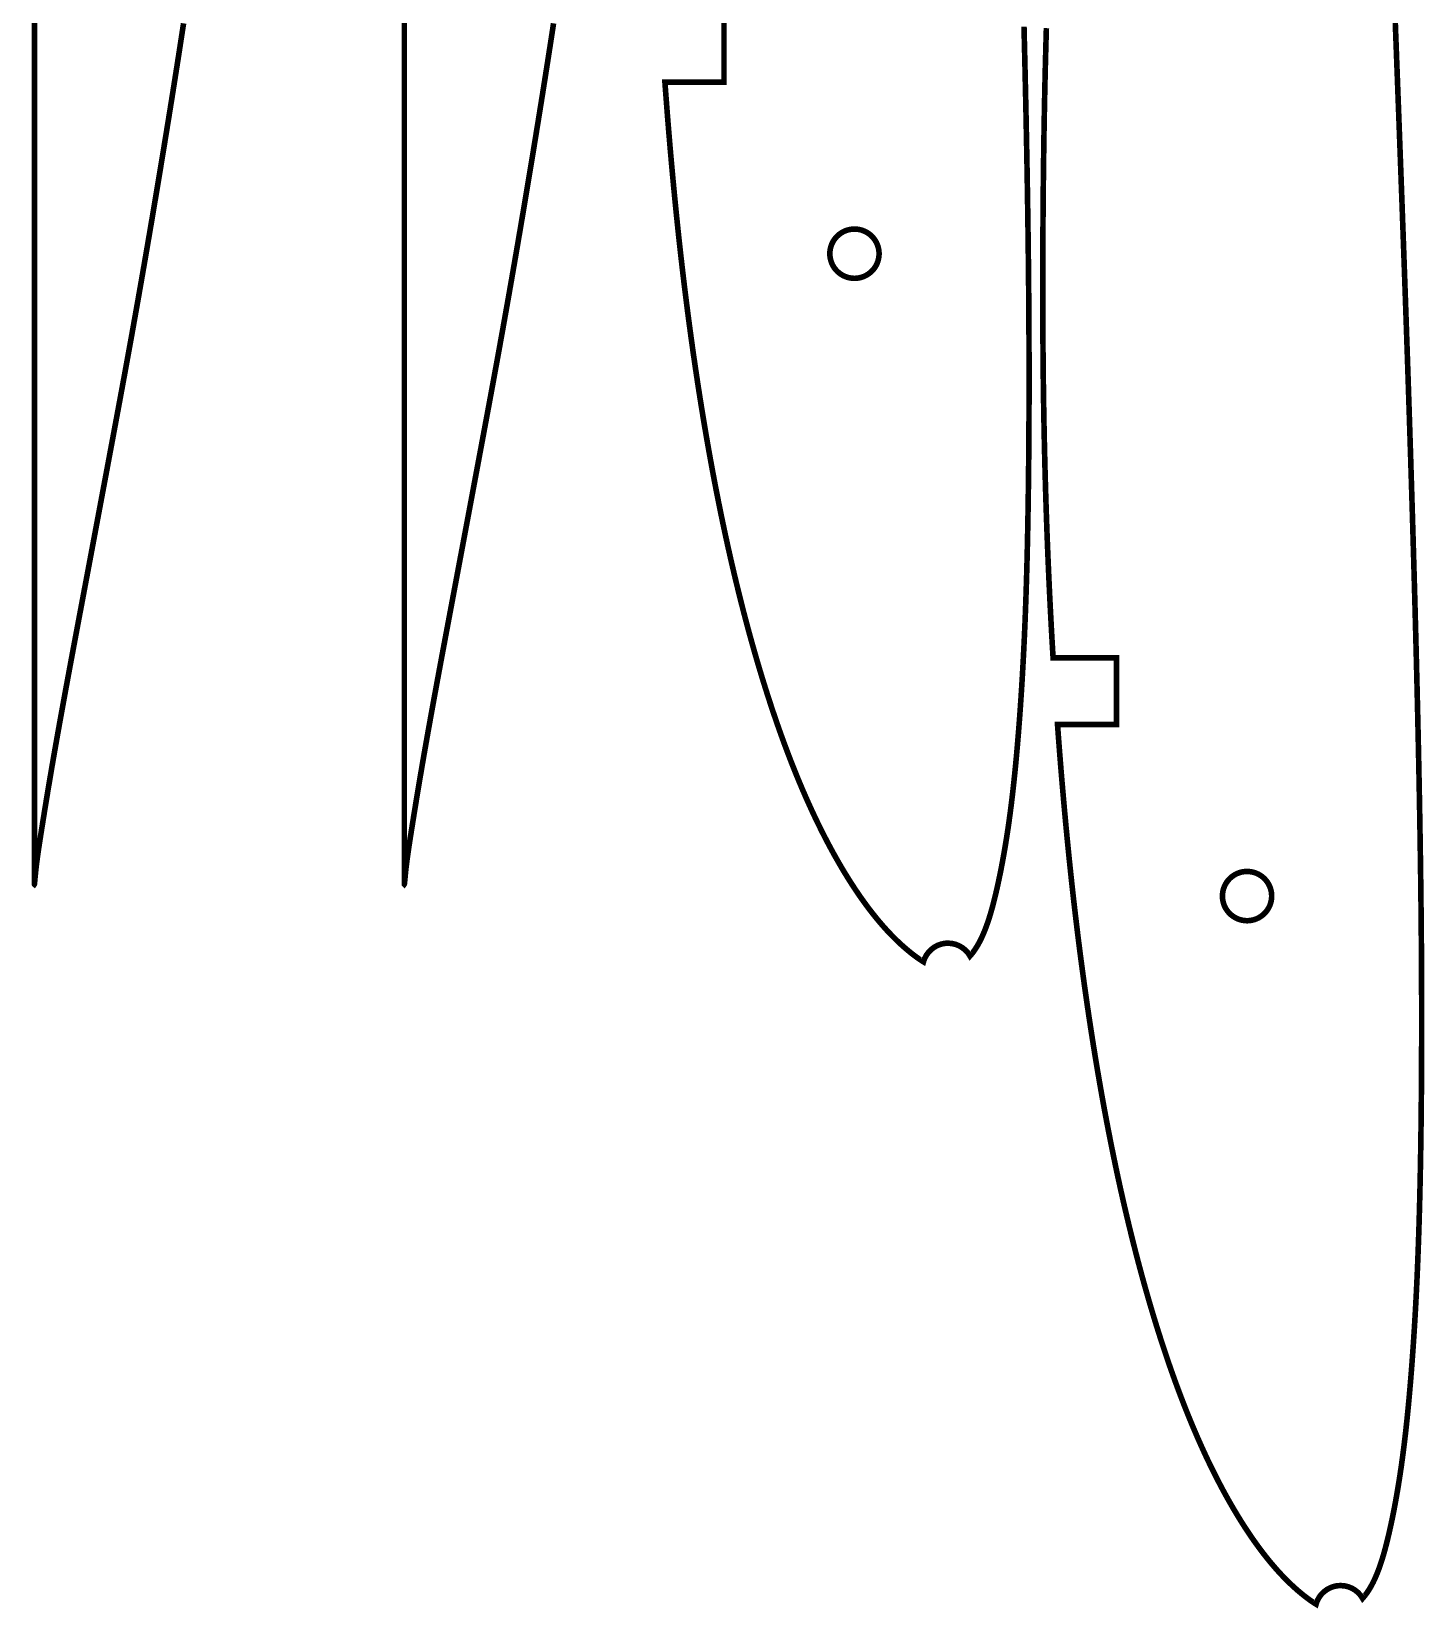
# Model space of a CAD drawing. Extents: x 0 to 93, y 0 to 923.
# Drawn here: x 5.6 to 93.3, y 0 to 99.3 of the extents above; entities that cross this region are included whole.
import ezdxf

# ---------------------------------------------------------------- set-up
doc = ezdxf.new("R2010")
doc.units = 0
doc.layers.get('0').update_dxf_attribs({"linetype": 'CONTINUOUS'})

msp = doc.modelspace()

# ---------------------------------------------------------------- linework, layer by layer
at = {"color": 0, "const_width": 0.35278}
for points in [[(5.76551, 102.954), (5.76551, 45.7771), (5.76519, 45.7664), (5.76492, 45.7558), (5.76465, 45.7457), (5.76443, 45.7358), (5.76421, 45.7263), (5.764, 45.7169), (5.76383, 45.7079), (5.76367, 45.6993), (5.76351, 45.691), (5.7634, 45.6829), (5.76329, 45.6753), (5.76318, 45.6679), (5.76313, 45.6608), (5.76313, 45.6543), (5.76307, 45.6479), (5.76307, 45.6421), (5.76313, 45.6365), (5.76313, 45.6312), (5.76324, 45.6265), (5.76329, 45.6221), (5.7634, 45.6181), (5.76357, 45.6144), (5.76372, 45.6113), (5.76389, 45.6083), (5.76411, 45.606), (5.76432, 45.604), (5.7646, 45.6025), (5.76486, 45.6014), (5.76519, 45.6007), (5.76551, 45.6004), (5.76644, 45.6018), (5.76753, 45.6058), (5.76872, 45.6124), (5.77013, 45.6215), (5.77165, 45.6331), (5.77333, 45.6469), (5.77518, 45.6629), (5.77713, 45.6813), (5.77924, 45.7015), (5.78147, 45.7238), (5.78386, 45.7479), (5.7864, 45.7739), (5.78901, 45.8015), (5.79183, 45.8308), (5.79471, 45.8617), (5.79775, 45.8939), (5.80089, 45.9274), (5.80419, 45.9624), (5.80757, 45.9983), (5.81108, 46.0354), (5.81472, 46.0736), (5.81847, 46.1126), (5.82232, 46.1525), (5.82633, 46.1931), (5.8304, 46.2343), (5.83458, 46.2761), (5.83886, 46.3183), (5.84326, 46.361), (5.84776, 46.4039), (5.85232, 46.4469), (5.85997, 46.5172), (5.86789, 46.5878), (5.87603, 46.6587), (5.88444, 46.7299), (5.89301, 46.8015), (5.90192, 46.8735), (5.91097, 46.9458), (5.92031, 47.0186), (5.92985, 47.0918), (5.93956, 47.1653), (5.94954, 47.2393), (5.95975, 47.3138), (5.97011, 47.3888), (5.98074, 47.4642), (5.99149, 47.5401), (6.0025, 47.6165), (6.01367, 47.6935), (6.02507, 47.7708), (6.03662, 47.8489), (6.04833, 47.9275), (6.06028, 48.0067), (6.07238, 48.0862), (6.08464, 48.1667), (6.09706, 48.2476), (6.10965, 48.3292), (6.1224, 48.4114), (6.13531, 48.4942), (6.14839, 48.5776), (6.16162, 48.6619), (6.17497, 48.7468), (6.19222, 48.8562), (6.20969, 48.9668), (6.22743, 49.0786), (6.24533, 49.1915), (6.26346, 49.3056), (6.28185, 49.4207), (6.3004, 49.5368), (6.31917, 49.654), (6.33817, 49.7724), (6.35736, 49.8917), (6.37674, 50.0119), (6.39632, 50.1332), (6.41613, 50.2553), (6.43614, 50.3783), (6.45632, 50.5024), (6.47667, 50.6272), (6.49724, 50.7529), (6.51801, 50.8796), (6.53896, 51.0069), (6.56011, 51.1351), (6.58138, 51.264), (6.60292, 51.3938), (6.62457, 51.5242), (6.64643, 51.6553), (6.66846, 51.7872), (6.69065, 51.9196), (6.713, 52.0528), (6.73557, 52.1865), (6.75825, 52.321), (6.78108, 52.4558), (6.80414, 52.5914), (6.83225, 52.7562), (6.86057, 52.9217), (6.88911, 53.0881), (6.91792, 53.2551), (6.94689, 53.4229), (6.97613, 53.5914), (7.00558, 53.7607), (7.03521, 53.9306), (7.06511, 54.1013), (7.09521, 54.2726), (7.12549, 54.4447), (7.15603, 54.6175), (7.18674, 54.791), (7.21767, 54.9651), (7.24875, 55.14), (7.28011, 55.3156), (7.31158, 55.4917), (7.34332, 55.6686), (7.37522, 55.8461), (7.40733, 56.0243), (7.43961, 56.2032), (7.47206, 56.3826), (7.50472, 56.5628), (7.53754, 56.7436), (7.57053, 56.9249), (7.60374, 57.1069), (7.6371, 57.2896), (7.67062, 57.4729), (7.70438, 57.6568), (7.73822, 57.8412), (7.77225, 58.0263), (7.81022, 58.2322), (7.84831, 58.4387), (7.88667, 58.6461), (7.92518, 58.8543), (7.96386, 59.0631), (8.00276, 59.2725), (8.04183, 59.4826), (8.08106, 59.6936), (8.1205, 59.9051), (8.1601, 60.1174), (8.19982, 60.3303), (8.23975, 60.5439), (8.27983, 60.7581), (8.3201, 60.9729), (8.36046, 61.1886), (8.40099, 61.4047), (8.44168, 61.6217), (8.48253, 61.839), (8.52349, 62.0572), (8.56456, 62.276), (8.60579, 62.4953), (8.64719, 62.7153), (8.68864, 62.9358), (8.73025, 63.1569), (8.77197, 63.3788), (8.81386, 63.6013), (8.85579, 63.8242), (8.89785, 64.0476), (8.94006, 64.2718), (8.98232, 64.4964), (9.02815, 64.7401), (9.07411, 64.9844), (9.12017, 65.2294), (9.16635, 65.475), (9.21263, 65.7213), (9.259, 65.9682), (9.3055, 66.2157), (9.35211, 66.4638), (9.39882, 66.7125), (9.44564, 66.9618), (9.49257, 67.2118), (9.53961, 67.4624), (9.58669, 67.7135), (9.63396, 67.9651), (9.68126, 68.2175), (9.72868, 68.4703), (9.77621, 68.7237), (9.82383, 68.9776), (9.87153, 69.2322), (9.91938, 69.4872), (9.96724, 69.7429), (10.0153, 69.999), (10.0633, 70.2557), (10.1115, 70.5129), (10.1598, 70.7706), (10.2081, 71.0287), (10.2566, 71.2875), (10.3051, 71.5467), (10.3537, 71.8064), (10.4023, 72.0667), (10.4523, 72.3337), (10.5024, 72.6014), (10.5525, 72.8696), (10.6027, 73.1382), (10.653, 73.4074), (10.7033, 73.6769), (10.7538, 73.9471), (10.8042, 74.2178), (10.8547, 74.4889), (10.9052, 74.7604), (10.9558, 75.0325), (11.0065, 75.305), (11.0571, 75.5782), (11.1078, 75.8517), (11.1585, 76.1257), (11.2092, 76.4001), (11.26, 76.6751), (11.3108, 76.9506), (11.3616, 77.2264), (11.4124, 77.5028), (11.4632, 77.7797), (11.5139, 78.0569), (11.5647, 78.3347), (11.6155, 78.6131), (11.6662, 78.8917), (11.7169, 79.1708), (11.7676, 79.4504), (11.8183, 79.7306), (11.8689, 80.011), (11.9194, 80.2919), (11.9724, 80.5868), (12.0253, 80.8822), (12.0781, 81.1781), (12.1309, 81.4744), (12.1837, 81.7714), (12.2364, 82.0686), (12.289, 82.3664), (12.3416, 82.6647), (12.3941, 82.9633), (12.4466, 83.2625), (12.499, 83.5622), (12.5514, 83.8622), (12.6037, 84.1628), (12.656, 84.4638), (12.7082, 84.7651), (12.7604, 85.0671), (12.8126, 85.3694), (12.8646, 85.6721), (12.9167, 85.9753), (12.9686, 86.2789), (13.0206, 86.5829), (13.0724, 86.8874), (13.1242, 87.1922), (13.1761, 87.4975), (13.2278, 87.8031), (13.2795, 88.1092), (13.3311, 88.4156), (13.3827, 88.7225), (13.4342, 89.0297), (13.4857, 89.3374), (13.5372, 89.6453), (13.5924, 89.9772), (13.6477, 90.3094), (13.7028, 90.6421), (13.758, 90.9751), (13.813, 91.3088), (13.8681, 91.6426), (13.9229, 91.9771), (13.9778, 92.3119), (14.0325, 92.6471), (14.0874, 92.9828), (14.1418, 93.3189), (14.1964, 93.6554), (14.2508, 93.9924), (14.3053, 94.3297), (14.3594, 94.6675), (14.4136, 95.0057), (14.4678, 95.3443), (14.5217, 95.6833), (14.5756, 96.0228), (14.6292, 96.3626), (14.6829, 96.7028), (14.7364, 97.0435), (14.7899, 97.3844), (14.8431, 97.726), (14.8963, 98.0679), (14.9493, 98.4101), (15.0022, 98.7528), (15.055, 99.0958), (15.1076, 99.4393), (15.1601, 99.7832)], [(29.0611, 102.954), (29.0611, 45.7771), (29.0608, 45.7664), (29.0606, 45.7558), (29.0603, 45.7457), (29.0601, 45.7358), (29.0599, 45.7263), (29.0597, 45.7169), (29.0594, 45.7079), (29.0593, 45.6993), (29.0592, 45.691), (29.059, 45.6829), (29.059, 45.6753), (29.0589, 45.6679), (29.0587, 45.6608), (29.0587, 45.6543), (29.0587, 45.6365), (29.0587, 45.6312), (29.0589, 45.6265), (29.059, 45.6221), (29.059, 45.6181), (29.0592, 45.6144), (29.0593, 45.6113), (29.0596, 45.6083), (29.0597, 45.606), (29.06, 45.604), (29.0603, 45.6025), (29.0606, 45.6014), (29.0608, 45.6007), (29.0611, 45.6004), (29.0621, 45.6018), (29.0632, 45.6058), (29.0644, 45.6124), (29.0658, 45.6215), (29.0674, 45.6331), (29.069, 45.6469), (29.0708, 45.6629), (29.0728, 45.6813), (29.0749, 45.7015), (29.0771, 45.7238), (29.0796, 45.7479), (29.0821, 45.7739), (29.0847, 45.8015), (29.0875, 45.8308), (29.0904, 45.8617), (29.0935, 45.8939), (29.0965, 45.9274), (29.0999, 45.9624), (29.1032, 45.9983), (29.1068, 46.0354), (29.1104, 46.0736), (29.1142, 46.1126), (29.1181, 46.1525), (29.1219, 46.1931), (29.126, 46.2343), (29.1303, 46.2761), (29.1346, 46.3183), (29.1389, 46.361), (29.1433, 46.4039), (29.1481, 46.4469), (29.1557, 46.5172), (29.1636, 46.5878), (29.1717, 46.6587), (29.18, 46.7299), (29.1888, 46.8015), (29.1975, 46.8735), (29.2067, 46.9458), (29.216, 47.0186), (29.2254, 47.0918), (29.2353, 47.1653), (29.2453, 47.2393), (29.2554, 47.3138), (29.2658, 47.3888), (29.2764, 47.4642), (29.2872, 47.5401), (29.2982, 47.6165), (29.3093, 47.6935), (29.3207, 47.7708), (29.3324, 47.8489), (29.344, 47.9275), (29.356, 48.0067), (29.3681, 48.0862), (29.3803, 48.1667), (29.3928, 48.2476), (29.4053, 48.3292), (29.4181, 48.4114), (29.431, 48.4942), (29.444, 48.5776), (29.4572, 48.6619), (29.4706, 48.7468), (29.4879, 48.8562), (29.5054, 48.9668), (29.5231, 49.0786), (29.541, 49.1915), (29.5592, 49.3056), (29.5775, 49.4207), (29.5961, 49.5368), (29.6149, 49.654), (29.6339, 49.7724), (29.6531, 49.8917), (29.6724, 50.0119), (29.6919, 50.1332), (29.7118, 50.2553), (29.7318, 50.3783), (29.7519, 50.5024), (29.7724, 50.6272), (29.7929, 50.7529), (29.8138, 50.8796), (29.8346, 51.0069), (29.8557, 51.1351), (29.8771, 51.264), (29.8986, 51.3938), (29.9203, 51.5242), (29.9421, 51.6553), (29.964, 51.7872), (29.9864, 51.9196), (30.0087, 52.0528), (30.0313, 52.1865), (30.0539, 52.321), (30.0768, 52.4558), (30.0999, 52.5914), (30.1279, 52.7562), (30.1563, 52.9217), (30.1847, 53.0881), (30.2136, 53.2551), (30.2425, 53.4229), (30.2718, 53.5914), (30.3012, 53.7607), (30.3308, 53.9306), (30.3608, 54.1013), (30.3908, 54.2726), (30.4211, 54.4447), (30.4517, 54.6175), (30.4824, 54.791), (30.5133, 54.9651), (30.5444, 55.14), (30.5757, 55.3156), (30.6072, 55.4917), (30.639, 55.6686), (30.6708, 55.8461), (30.7029, 56.0243), (30.7353, 56.2032), (30.7678, 56.3826), (30.8004, 56.5628), (30.8332, 56.7436), (30.8663, 56.9249), (30.8994, 57.1069), (30.9328, 57.2896), (30.9663, 57.4729), (31, 57.6568), (31.0339, 57.8412), (31.0679, 58.0263), (31.1058, 58.2322), (31.144, 58.4387), (31.1824, 58.6461), (31.2208, 58.8543), (31.2596, 59.0631), (31.2985, 59.2725), (31.3375, 59.4826), (31.3768, 59.6936), (31.4161, 59.9051), (31.4557, 60.1174), (31.4956, 60.3303), (31.5354, 60.5439), (31.5756, 60.7581), (31.6157, 60.9729), (31.6561, 61.1886), (31.6967, 61.4047), (31.7374, 61.6217), (31.7782, 61.839), (31.8192, 62.0572), (31.8603, 62.276), (31.9015, 62.4953), (31.9428, 62.7153), (31.9843, 62.9358), (32.026, 63.1569), (32.0676, 63.3788), (32.1094, 63.6013), (32.1515, 63.8242), (32.1935, 64.0476), (32.2357, 64.2718), (32.2779, 64.4964), (32.3238, 64.7401), (32.3697, 64.9844), (32.4158, 65.2294), (32.4619, 65.475), (32.5082, 65.7213), (32.5546, 65.9682), (32.6013, 66.2157), (32.6478, 66.4638), (32.6944, 66.7125), (32.7414, 66.9618), (32.7882, 67.2118), (32.8353, 67.4624), (32.8824, 67.7135), (32.9296, 67.9651), (32.9769, 68.2175), (33.0243, 68.4703), (33.0719, 68.7237), (33.1196, 68.9776), (33.1672, 69.2322), (33.215, 69.4872), (33.2629, 69.7429), (33.311, 69.999), (33.359, 70.2557), (33.4072, 70.5129), (33.4554, 70.7706), (33.5038, 71.0287), (33.5522, 71.2875), (33.6007, 71.5467), (33.6493, 71.8064), (33.6981, 72.0667), (33.7481, 72.3337), (33.7981, 72.6014), (33.8482, 72.8696), (33.8983, 73.1382), (33.9486, 73.4074), (33.999, 73.6769), (34.0493, 73.9471), (34.0999, 74.2178), (34.1503, 74.4889), (34.2008, 74.7604), (34.2515, 75.0325), (34.3021, 75.305), (34.3528, 75.5782), (34.4035, 75.8517), (34.4542, 76.1257), (34.505, 76.4001), (34.5557, 76.6751), (34.6064, 76.9506), (34.6572, 77.2264), (34.7081, 77.5028), (34.7587, 77.7797), (34.8096, 78.0569), (34.8604, 78.3347), (34.9111, 78.6131), (34.9618, 78.8917), (35.0125, 79.1708), (35.0632, 79.4504), (35.1139, 79.7306), (35.1644, 80.011), (35.2151, 80.2919), (35.2681, 80.5868), (35.321, 80.8822), (35.3737, 81.1781), (35.4265, 81.4744), (35.4793, 81.7714), (35.5319, 82.0686), (35.5846, 82.3664), (35.6372, 82.6647), (35.6897, 82.9633), (35.7422, 83.2625), (35.7947, 83.5622), (35.8471, 83.8622), (35.8994, 84.1628), (35.9517, 84.4638), (36.0039, 84.7651), (36.0561, 85.0671), (36.1082, 85.3694), (36.1603, 85.6721), (36.2124, 85.9753), (36.2643, 86.2789), (36.3163, 86.5829), (36.3681, 86.8874), (36.4199, 87.1922), (36.4717, 87.4975), (36.5235, 87.8031), (36.5751, 88.1092), (36.6268, 88.4156), (36.6783, 88.7225), (36.7299, 89.0297), (36.7814, 89.3374), (36.8328, 89.6453), (36.8882, 89.9772), (36.9433, 90.3094), (36.9985, 90.6421), (37.0536, 90.9751), (37.1088, 91.3088), (37.1638, 91.6426), (37.2186, 91.9771), (37.2735, 92.3119), (37.3282, 92.6471), (37.3829, 92.9828), (37.4375, 93.3189), (37.4921, 93.6554), (37.5465, 93.9924), (37.6008, 94.3297), (37.6551, 94.6675), (37.7093, 95.0057), (37.7633, 95.3443), (37.8174, 95.6833), (37.8711, 96.0228), (37.9249, 96.3626), (37.9786, 96.7028), (38.0321, 97.0435), (38.0856, 97.3844), (38.1388, 97.726), (38.1919, 98.0679), (38.245, 98.4101), (38.2979, 98.7528), (38.3507, 99.0958), (38.4033, 99.4393), (38.4558, 99.7832)], [(49.1875, 100.284), (49.1875, 96.0837), (45.4671, 96.0837), (45.4692, 96.055), (45.4712, 96.0263), (45.4733, 95.9975), (45.4775, 95.94), (45.4797, 95.9114), (45.4818, 95.8826), (45.4839, 95.8539), (45.486, 95.8251), (45.4903, 95.7678), (45.4924, 95.739), (45.4965, 95.6815), (45.4987, 95.6529), (45.5029, 95.5956), (45.5051, 95.5668), (45.5072, 95.5381), (45.5094, 95.5094), (45.5115, 95.4807), (45.5138, 95.4521), (45.5158, 95.4233), (45.5181, 95.3947), (45.5201, 95.3661), (45.5224, 95.3374), (45.5244, 95.3088), (45.5267, 95.28), (45.531, 95.2228), (45.5558, 94.8956), (45.5811, 94.5689), (45.6065, 94.2425), (45.6324, 93.9167), (45.6585, 93.5911), (45.685, 93.266), (45.7117, 92.9413), (45.7389, 92.6169), (45.7662, 92.2931), (45.7939, 91.9696), (45.8219, 91.6465), (45.8504, 91.324), (45.8792, 91.0018), (45.9082, 90.68), (45.9375, 90.3586), (45.9672, 90.0378), (45.9974, 89.7174), (46.0278, 89.3974), (46.0586, 89.0778), (46.0897, 88.7586), (46.1213, 88.44), (46.1531, 88.1217), (46.1853, 87.8039), (46.2179, 87.4867), (46.2508, 87.1697), (46.2842, 86.8533), (46.3178, 86.5374), (46.3519, 86.2219), (46.3864, 85.9069), (46.4211, 85.5924), (46.4224, 85.5821), (46.4235, 85.5718), (46.4246, 85.5615), (46.4268, 85.541), (46.4281, 85.5307), (46.4292, 85.5203), (46.4315, 85.4997), (46.4326, 85.4894), (46.4338, 85.4792), (46.435, 85.4689), (46.4361, 85.4586), (46.4383, 85.4381), (46.4396, 85.4278), (46.4407, 85.4174), (46.4418, 85.4072), (46.4429, 85.3968), (46.4442, 85.3865), (46.4453, 85.3762), (46.4464, 85.366), (46.4476, 85.3557), (46.4488, 85.3454), (46.4499, 85.3351), (46.4511, 85.3249), (46.4522, 85.3146), (46.4533, 85.3043), (46.4546, 85.294), (46.4557, 85.2838), (46.4876, 85.0022), (46.5199, 84.721), (46.5525, 84.4401), (46.5853, 84.1597), (46.6185, 83.8797), (46.6519, 83.6001), (46.6858, 83.3208), (46.7199, 83.0421), (46.7543, 82.7636), (46.789, 82.4857), (46.824, 82.2081), (46.8594, 81.931), (46.8951, 81.6543), (46.9311, 81.3779), (46.9674, 81.1021), (47.004, 80.8267), (47.041, 80.5515), (47.0782, 80.2771), (47.1158, 80.0029), (47.1538, 79.7292), (47.1919, 79.456), (47.2304, 79.1832), (47.2693, 78.9108), (47.3085, 78.6389), (47.3479, 78.3675), (47.3878, 78.0965), (47.4279, 77.826), (47.4685, 77.556), (47.5092, 77.2864), (47.5503, 77.0172), (47.5913, 76.7521), (47.6324, 76.4875), (47.6739, 76.2232), (47.7157, 75.9596), (47.7579, 75.6964), (47.8004, 75.4335), (47.8432, 75.1713), (47.8863, 74.9094), (47.9297, 74.6481), (47.9735, 74.3872), (48.0176, 74.1269), (48.0619, 73.8671), (48.1068, 73.6076), (48.1519, 73.3487), (48.1974, 73.0904), (48.2431, 72.8325), (48.2892, 72.5751), (48.3357, 72.3182), (48.3825, 72.0619), (48.4296, 71.8061), (48.4771, 71.5507), (48.5249, 71.2958), (48.5731, 71.0415), (48.6215, 70.7876), (48.6704, 70.5344), (48.7197, 70.2817), (48.7692, 70.0294), (48.8192, 69.7778), (48.8694, 69.5265), (48.9201, 69.2758), (48.9711, 69.0258), (49.0213, 68.7818), (49.0718, 68.5385), (49.1228, 68.2956), (49.1739, 68.0532), (49.2256, 67.8113), (49.2775, 67.57), (49.3297, 67.3292), (49.3824, 67.089), (49.4354, 66.8493), (49.4887, 66.6101), (49.5424, 66.3715), (49.5964, 66.1335), (49.6508, 65.8961), (49.7056, 65.6592), (49.7607, 65.4228), (49.8161, 65.1869), (49.8719, 64.9518), (49.9282, 64.7172), (49.9847, 64.4832), (50.0417, 64.2497), (50.0989, 64.0168), (50.1565, 63.7846), (50.2144, 63.5529), (50.2728, 63.3218), (50.3315, 63.0914), (50.3906, 62.8615), (50.45, 62.6324), (50.5097, 62.4037), (50.57, 62.1757), (50.6304, 61.9483), (50.6914, 61.7217), (50.7487, 61.5096), (50.8065, 61.2981), (50.8647, 61.0872), (50.9231, 60.8768), (50.9819, 60.6671), (51.041, 60.4579), (51.1004, 60.2493), (51.1601, 60.0413), (51.2203, 59.8339), (51.2806, 59.6269), (51.3414, 59.4207), (51.4025, 59.2151), (51.4639, 59.0101), (51.5257, 58.8057), (51.5878, 58.6018), (51.6503, 58.3986), (51.7131, 58.1961), (51.7762, 57.9942), (51.8397, 57.7929), (51.9035, 57.5922), (51.9678, 57.3922), (52.0322, 57.1928), (52.0972, 56.994), (52.1625, 56.796), (52.2281, 56.5985), (52.294, 56.4018), (52.3604, 56.2057), (52.4271, 56.0103), (52.494, 55.8154), (52.5615, 55.6214), (52.6225, 55.4472), (52.6838, 55.2737), (52.7453, 55.1008), (52.8072, 54.9283), (52.8693, 54.7565), (52.9318, 54.5853), (52.9946, 54.4146), (53.0576, 54.2444), (53.1211, 54.075), (53.1847, 53.906), (53.2487, 53.7376), (53.3131, 53.57), (53.3778, 53.4028), (53.4426, 53.2364), (53.5079, 53.0704), (53.5735, 52.9051), (53.6393, 52.7404), (53.7056, 52.5764), (53.7721, 52.4131), (53.8389, 52.2503), (53.906, 52.0882), (53.9735, 51.9267), (54.0412, 51.7658), (54.1094, 51.6057), (54.1779, 51.4462), (54.2467, 51.2874), (54.3158, 51.1292), (54.3853, 50.9717), (54.455, 50.8147), (54.5251, 50.6586), (54.5918, 50.5115), (54.6587, 50.365), (54.726, 50.2192), (54.7936, 50.0739), (54.8614, 49.9293), (54.9296, 49.7854), (54.9981, 49.6421), (55.0668, 49.4993), (55.136, 49.3574), (55.2053, 49.216), (55.275, 49.0753), (55.3449, 48.9353), (55.4151, 48.796), (55.4858, 48.6574), (55.5567, 48.5193), (55.6278, 48.3821), (55.6993, 48.2456), (55.7711, 48.1096), (55.8432, 47.9744), (55.9156, 47.84), (55.9882, 47.7064), (56.0612, 47.5733), (56.1344, 47.4411), (56.2081, 47.3096), (56.2819, 47.1789), (56.3561, 47.0488), (56.4307, 46.9196), (56.5054, 46.791), (56.5806, 46.6632), (56.656, 46.5363), (56.7317, 46.41), (56.8001, 46.2971), (56.8688, 46.1847), (56.9376, 46.0731), (57.0068, 45.9619), (57.0761, 45.8517), (57.1458, 45.7419), (57.2157, 45.6329), (57.2857, 45.5246), (57.3561, 45.4171), (57.4265, 45.3101), (57.4974, 45.204), (57.5685, 45.0986), (57.6396, 44.9939), (57.7111, 44.89), (57.7828, 44.7868), (57.8547, 44.6844), (57.9268, 44.5828), (57.9993, 44.4821), (58.0718, 44.3819), (58.1446, 44.2828), (58.2176, 44.1844), (58.2908, 44.0868), (58.3643, 43.9901), (58.4379, 43.8942), (58.5118, 43.7992), (58.5858, 43.705), (58.6601, 43.6118), (58.7346, 43.5193), (58.8093, 43.4278), (58.8843, 43.3372), (58.9499, 43.2587), (59.0157, 43.1811), (59.0815, 43.104), (59.1476, 43.0278), (59.2139, 42.9521), (59.2803, 42.8772), (59.3469, 42.8029), (59.4138, 42.7294), (59.4807, 42.6565), (59.5479, 42.5844), (59.6153, 42.5131), (59.6828, 42.4422), (59.7506, 42.3722), (59.8186, 42.3029), (59.8868, 42.2344), (59.9551, 42.1664), (60.0237, 42.0993), (60.0926, 42.0328), (60.1617, 41.9671), (60.231, 41.9019), (60.3006, 41.8376), (60.3703, 41.7739), (60.4403, 41.7111), (60.5106, 41.6487), (60.5811, 41.5874), (60.6518, 41.5265), (60.7229, 41.4664), (60.7942, 41.4071), (60.8657, 41.3485), (60.9375, 41.2906), (60.9633, 41.27), (60.989, 41.2494), (61.0149, 41.2292), (61.0407, 41.2089), (61.0667, 41.1888), (61.0925, 41.1687), (61.1185, 41.1487), (61.1444, 41.129), (61.1704, 41.1093), (61.1965, 41.0897), (61.2225, 41.0703), (61.2486, 41.051), (61.2747, 41.0318), (61.3008, 41.0128), (61.3271, 40.9939), (61.3532, 40.9751), (61.3794, 40.9567), (61.4056, 40.9382), (61.4318, 40.9199), (61.4581, 40.9018), (61.4843, 40.8839), (61.5106, 40.8661), (61.5368, 40.8485), (61.5631, 40.8311), (61.5894, 40.8139), (61.6157, 40.7969), (61.6421, 40.78), (61.6683, 40.7635), (61.6947, 40.7471), (61.721, 40.7308), (61.7474, 40.7147), (61.7633, 40.7721), (61.8286, 40.9394), (61.9404, 41.1463), (62.0799, 41.3326), (62.244, 41.496), (62.43, 41.6342), (62.6349, 41.7443), (62.856, 41.8243), (63.0311, 41.864), (63.0903, 41.8714), (63.1493, 41.8788), (63.3289, 41.8832), (63.5628, 41.86), (63.7885, 41.8035), (64.0026, 41.7153), (64.2019, 41.5972), (64.3828, 41.4507), (64.5419, 41.2778), (64.6464, 41.1317), (64.676, 41.0799), (64.7044, 41.1121), (64.7326, 41.1449), (64.7604, 41.1781), (64.7881, 41.2118), (64.8154, 41.2461), (64.8425, 41.281), (64.8693, 41.3163), (64.8958, 41.3519), (64.9222, 41.3883), (64.9483, 41.4251), (64.9742, 41.4624), (64.9997, 41.5), (65.025, 41.5382), (65.0501, 41.5769), (65.075, 41.6161), (65.0996, 41.6557), (65.124, 41.6958), (65.1481, 41.7364), (65.1719, 41.7774), (65.1957, 41.8187), (65.2192, 41.8607), (65.2424, 41.9031), (65.2654, 41.9458), (65.2882, 41.989), (65.3108, 42.0326), (65.3332, 42.0767), (65.3553, 42.1211), (65.3772, 42.166), (65.399, 42.2112), (65.4206, 42.2569), (65.4589, 42.3406), (65.4967, 42.4256), (65.5339, 42.5117), (65.5704, 42.599), (65.6062, 42.6876), (65.6417, 42.7775), (65.6764, 42.8683), (65.7106, 42.9604), (65.7442, 43.0536), (65.7772, 43.1478), (65.8099, 43.2432), (65.8419, 43.3394), (65.8736, 43.4368), (65.9047, 43.5351), (65.9354, 43.6343), (65.9656, 43.7344), (65.9954, 43.8356), (66.0249, 43.9375), (66.0538, 44.0403), (66.0824, 44.1439), (66.1106, 44.2482), (66.1383, 44.3533), (66.166, 44.4592), (66.1931, 44.5657), (66.22, 44.6729), (66.2465, 44.7808), (66.2728, 44.8894), (66.2987, 44.9986), (66.3244, 45.1083), (66.35, 45.2186), (66.3808, 45.3539), (66.4112, 45.4901), (66.4415, 45.6269), (66.4714, 45.7646), (66.5008, 45.9029), (66.5301, 46.0419), (66.559, 46.1818), (66.5876, 46.3222), (66.616, 46.4636), (66.6439, 46.6054), (66.6717, 46.7482), (66.6989, 46.8917), (66.726, 47.0357), (66.7528, 47.1806), (66.7793, 47.3261), (66.8054, 47.4724), (66.8313, 47.6193), (66.8568, 47.7671), (66.8819, 47.9154), (66.9069, 48.0646), (66.9315, 48.2143), (66.956, 48.3649), (66.98, 48.5161), (67.0038, 48.6681), (67.0272, 48.8207), (67.0504, 48.974), (67.0733, 49.1279), (67.0958, 49.2828), (67.1182, 49.4382), (67.1401, 49.5943), (67.1619, 49.751), (67.1853, 49.9228), (67.2083, 50.0953), (67.231, 50.2686), (67.2533, 50.4428), (67.2753, 50.6178), (67.2971, 50.7935), (67.3185, 50.9699), (67.3396, 51.1471), (67.3604, 51.3251), (67.3808, 51.5039), (67.4011, 51.6833), (67.421, 51.8635), (67.4406, 52.0444), (67.4599, 52.2261), (67.4789, 52.4083), (67.4978, 52.5914), (67.5162, 52.7751), (67.5344, 52.9594), (67.5525, 53.1446), (67.5701, 53.3303), (67.5876, 53.5167), (67.6049, 53.7036), (67.6219, 53.8912), (67.6386, 54.0796), (67.6551, 54.2685), (67.6714, 54.4579), (67.6875, 54.6481), (67.7033, 54.8387), (67.7189, 55.03), (67.7343, 55.2218), (67.7517, 55.4418), (67.7688, 55.6625), (67.7856, 55.8837), (67.8021, 56.106), (67.8185, 56.3287), (67.8344, 56.5522), (67.8501, 56.7765), (67.8657, 57.0015), (67.881, 57.2271), (67.896, 57.4535), (67.9107, 57.6806), (67.9251, 57.9083), (67.9393, 58.1367), (67.9533, 58.3658), (67.9671, 58.5957), (67.9804, 58.8261), (67.9936, 59.0572), (68.0065, 59.289), (68.0192, 59.5215), (68.0317, 59.7547), (68.0437, 59.9885), (68.0557, 60.2229), (68.0674, 60.4581), (68.0787, 60.6938), (68.09, 60.9301), (68.1008, 61.1672), (68.1115, 61.4049), (68.1219, 61.6432), (68.1321, 61.8821), (68.1421, 62.1217), (68.1517, 62.3618), (68.1615, 62.6131), (68.1711, 62.8651), (68.1804, 63.1176), (68.1894, 63.371), (68.1982, 63.6249), (68.2068, 63.8794), (68.2151, 64.1346), (68.2232, 64.3904), (68.231, 64.6468), (68.2386, 64.904), (68.246, 65.1617), (68.2531, 65.42), (68.26, 65.679), (68.2667, 65.9385), (68.2732, 66.1988), (68.2796, 66.4594), (68.2856, 66.7208), (68.2914, 66.9828), (68.2971, 67.2453), (68.3026, 67.5085), (68.3079, 67.7722), (68.3131, 68.0365), (68.3179, 68.3012), (68.3228, 68.5667), (68.3274, 68.8326), (68.3317, 69.0992), (68.336, 69.3663), (68.34, 69.6339), (68.344, 69.9019), (68.3478, 70.1707), (68.3517, 70.4621), (68.3554, 70.7542), (68.359, 71.0468), (68.3624, 71.34), (68.3657, 71.6339), (68.3687, 71.9285), (68.3717, 72.2235), (68.3743, 72.5192), (68.3769, 72.8154), (68.3793, 73.1124), (68.3815, 73.4099), (68.3836, 73.7078), (68.3856, 74.0065), (68.3874, 74.3057), (68.3889, 74.6054), (68.3903, 74.9058), (68.3915, 75.2068), (68.3926, 75.5082), (68.3936, 75.8103), (68.3943, 76.1129), (68.395, 76.4161), (68.3954, 76.7197), (68.3957, 77.024), (68.3958, 77.3289), (68.3958, 77.6342), (68.3956, 77.9401), (68.3953, 78.2465), (68.3947, 78.5536), (68.3942, 78.8611), (68.3933, 79.1692), (68.3924, 79.4778), (68.3917, 79.6624), (68.391, 79.8472), (68.3901, 80.0321), (68.3894, 80.2172), (68.3885, 80.4026), (68.3876, 80.5882), (68.3867, 80.7739), (68.3856, 80.9599), (68.3844, 81.1458), (68.3833, 81.3321), (68.3822, 81.5186), (68.381, 81.7053), (68.3796, 81.8921), (68.3782, 82.079), (68.3768, 82.2661), (68.3754, 82.4535), (68.3739, 82.641), (68.3724, 82.8286), (68.3707, 83.0165), (68.369, 83.2044), (68.3674, 83.3926), (68.3656, 83.581), (68.3639, 83.7696), (68.3619, 83.9582), (68.3601, 84.1471), (68.3582, 84.3361), (68.3561, 84.5253), (68.354, 84.7147), (68.3519, 84.9042), (68.3499, 85.0939), (68.3476, 85.2838), (68.3458, 85.4356), (68.344, 85.5875), (68.3422, 85.7396), (68.3403, 85.8918), (68.3385, 86.044), (68.3365, 86.1964), (68.3346, 86.3489), (68.3325, 86.5015), (68.3306, 86.6542), (68.3285, 86.8069), (68.3264, 86.9599), (68.3243, 87.1128), (68.3222, 87.2658), (68.32, 87.419), (68.3178, 87.5722), (68.3156, 87.7257), (68.3133, 87.879), (68.311, 88.0326), (68.3088, 88.1863), (68.3064, 88.34), (68.304, 88.4939), (68.3017, 88.6478), (68.2993, 88.8018), (68.2968, 88.956), (68.2944, 89.1101), (68.2919, 89.2644), (68.2894, 89.4189), (68.2868, 89.5735), (68.2842, 89.7279), (68.2817, 89.8826), (68.2782, 90.0871), (68.2747, 90.2917), (68.2711, 90.4965), (68.2675, 90.7014), (68.2639, 90.9065), (68.2601, 91.1118), (68.2564, 91.3172), (68.2528, 91.5228), (68.2489, 91.7285), (68.245, 91.9344), (68.2411, 92.1404), (68.2372, 92.3465), (68.2332, 92.5529), (68.2292, 92.7594), (68.2251, 92.9661), (68.221, 93.1729), (68.2168, 93.3799), (68.2126, 93.5869), (68.2085, 93.7942), (68.2042, 94.0015), (68.1999, 94.209), (68.1956, 94.4168), (68.1913, 94.6247), (68.1868, 94.8326), (68.1824, 95.0408), (68.1778, 95.249), (68.1733, 95.4575), (68.1687, 95.6661), (68.1642, 95.8749), (68.1594, 96.0837), (68.1564, 96.2228), (68.1532, 96.3619), (68.15, 96.5012), (68.1469, 96.6404), (68.1438, 96.7797), (68.1374, 97.0586), (68.1342, 97.1982), (68.131, 97.3378), (68.1276, 97.4775), (68.1211, 97.7569), (68.1178, 97.8968), (68.1146, 98.0367), (68.1112, 98.1767), (68.1079, 98.3167), (68.1044, 98.4568), (68.0978, 98.7372), (68.0943, 98.8775), (68.091, 99.0179), (68.0875, 99.1582), (68.084, 99.2987), (68.0771, 99.5799)], [(69.4857, 99.4806), (69.4743, 99.0936), (69.4633, 98.7068), (69.4526, 98.3201), (69.4424, 97.9336), (69.4324, 97.5471), (69.4226, 97.161), (69.4133, 96.7749), (69.4043, 96.3889), (69.3956, 96.0031), (69.3872, 95.6174), (69.3792, 95.2319), (69.3713, 94.8467), (69.3639, 94.4615), (69.3567, 94.0765), (69.3497, 93.6917), (69.3431, 93.3071), (69.3367, 92.9226), (69.3306, 92.5385), (69.3249, 92.1544), (69.3193, 91.7706), (69.314, 91.3869), (69.309, 91.0035), (69.3043, 90.6203), (69.2997, 90.2372), (69.2954, 89.8544), (69.2914, 89.4719), (69.2876, 89.0896), (69.2842, 88.7074), (69.2808, 88.3254), (69.2778, 87.9438), (69.2749, 87.5694), (69.2724, 87.1954), (69.2699, 86.8215), (69.2678, 86.4479), (69.2658, 86.0744), (69.264, 85.7014), (69.2625, 85.3285), (69.2613, 84.9558), (69.2603, 84.5833), (69.2594, 84.2111), (69.2589, 83.8392), (69.2586, 83.4675), (69.2585, 83.096), (69.2587, 82.7249), (69.2592, 82.3539), (69.2599, 81.9832), (69.2608, 81.6126), (69.2621, 81.2425), (69.2636, 80.8725), (69.2654, 80.5028), (69.2675, 80.1333), (69.2699, 79.7642), (69.2725, 79.3953), (69.2754, 79.0265), (69.2786, 78.6582), (69.2821, 78.29), (69.286, 77.9221), (69.29, 77.5544), (69.2944, 77.1871), (69.2993, 76.82), (69.3043, 76.4532), (69.3096, 76.0893), (69.3153, 75.7254), (69.3212, 75.3621), (69.3276, 74.9989), (69.3342, 74.636), (69.3411, 74.2733), (69.3485, 73.911), (69.356, 73.5489), (69.3639, 73.1871), (69.3722, 72.8256), (69.3807, 72.4644), (69.3897, 72.1035), (69.3989, 71.7429), (69.4085, 71.3826), (69.4185, 71.0226), (69.4286, 70.6629), (69.4393, 70.3036), (69.4501, 69.9444), (69.4614, 69.5857), (69.4729, 69.2272), (69.4849, 68.8692), (69.4972, 68.5114), (69.5099, 68.1539), (69.5228, 67.7968), (69.5361, 67.44), (69.5497, 67.0835), (69.5637, 66.7274), (69.5782, 66.3715), (69.5928, 66.0161), (69.6079, 65.661), (69.6233, 65.3062), (69.6311, 65.1289), (69.639, 64.9515), (69.6471, 64.7743), (69.6553, 64.5972), (69.6635, 64.4201), (69.6717, 64.2432), (69.68, 64.0664), (69.6885, 63.8896), (69.6971, 63.7129), (69.7057, 63.5364), (69.7144, 63.3599), (69.7232, 63.1835), (69.7321, 63.0072), (69.7411, 62.831), (69.7503, 62.6547), (69.7594, 62.4788), (69.7686, 62.3028), (69.7781, 62.1269), (69.7875, 61.9513), (69.7969, 61.7756), (69.8065, 61.6), (69.8163, 61.4246), (69.826, 61.2492), (69.8358, 61.0739), (69.8458, 60.8986), (69.8558, 60.7236), (69.866, 60.5486), (69.8761, 60.3738), (69.8864, 60.1989), (69.8968, 60.0242), (69.9072, 59.8496), (73.9072, 59.8496), (73.9072, 55.6496), (70.1868, 55.6496), (70.1889, 55.6208), (70.191, 55.5921), (70.1951, 55.5346), (70.1974, 55.506), (70.1994, 55.4772), (70.2015, 55.4485), (70.2036, 55.4197), (70.2079, 55.3624), (70.21, 55.3336), (70.2164, 55.2475), (70.2185, 55.2188), (70.2228, 55.1614), (70.225, 55.1326), (70.2271, 55.1039), (70.2292, 55.0753), (70.2314, 55.0465), (70.2335, 55.0179), (70.2356, 54.9892), (70.2378, 54.9606), (70.24, 54.9318), (70.2421, 54.9032), (70.2443, 54.8744), (70.2486, 54.8172), (70.2507, 54.7885), (70.2757, 54.4614), (70.3008, 54.1347), (70.3264, 53.8083), (70.3522, 53.4824), (70.3783, 53.1569), (70.4047, 52.8318), (70.4315, 52.5071), (70.4586, 52.1828), (70.486, 51.8589), (70.5138, 51.5354), (70.5418, 51.2125), (70.5701, 50.8899), (70.5989, 50.5676), (70.6279, 50.2458), (70.6574, 49.9246), (70.6871, 49.6036), (70.7172, 49.2832), (70.7476, 48.9632), (70.7783, 48.6436), (70.8096, 48.3244), (70.841, 48.0057), (70.8729, 47.6875), (70.9051, 47.3697), (70.9376, 47.0524), (70.9706, 46.7356), (71.0039, 46.4192), (71.0376, 46.1032), (71.0717, 45.7878), (71.1061, 45.4728), (71.1408, 45.1582), (71.1421, 45.1479), (71.1456, 45.1171), (71.1467, 45.1068), (71.1478, 45.0965), (71.149, 45.0861), (71.1501, 45.0758), (71.1524, 45.0553), (71.1535, 45.045), (71.1547, 45.0347), (71.1558, 45.0244), (71.1569, 45.0142), (71.1582, 45.0039), (71.1593, 44.9936), (71.1604, 44.9833), (71.1617, 44.9729), (71.1628, 44.9626), (71.1639, 44.9524), (71.1651, 44.9421), (71.1663, 44.9318), (71.1674, 44.9215), (71.1686, 44.9113), (71.1697, 44.901), (71.1708, 44.8907), (71.1732, 44.8701), (71.1743, 44.8599), (71.1756, 44.8496), (71.2075, 44.5679), (71.2397, 44.2868), (71.2722, 44.006), (71.305, 43.7256), (71.3383, 43.4456), (71.3718, 43.166), (71.4056, 42.8867), (71.4397, 42.6079), (71.474, 42.3294), (71.5087, 42.0515), (71.5439, 41.7739), (71.5792, 41.4968), (71.6149, 41.22), (71.6508, 40.9437), (71.6872, 40.6679), (71.7239, 40.3924), (71.7608, 40.1174), (71.7981, 39.8428), (71.8356, 39.5687), (71.8735, 39.295), (71.9117, 39.0218), (71.9503, 38.749), (71.989, 38.4767), (72.0283, 38.2047), (72.0678, 37.9333), (72.1076, 37.6624), (72.1478, 37.3918), (72.1882, 37.1218), (72.2289, 36.8522), (72.2701, 36.5831), (72.311, 36.3179), (72.3522, 36.0533), (72.3936, 35.7892), (72.4356, 35.5254), (72.4776, 35.2622), (72.5201, 34.9994), (72.5629, 34.7371), (72.6061, 34.4753), (72.6494, 34.214), (72.6932, 33.9532), (72.7374, 33.6928), (72.7818, 33.4329), (72.8265, 33.1735), (72.8717, 32.9147), (72.9171, 32.6563), (72.9629, 32.3983), (73.009, 32.141), (73.0554, 31.8842), (73.1022, 31.6278), (73.1493, 31.3718), (73.1968, 31.1165), (73.2447, 30.8617), (73.2928, 30.6074), (73.3414, 30.3536), (73.3901, 30.1003), (73.4394, 29.8475), (73.489, 29.5953), (73.5389, 29.3435), (73.5892, 29.0924), (73.6399, 28.8418), (73.6908, 28.5917), (73.7411, 28.3478), (73.7917, 28.1043), (73.8425, 27.8614), (73.8938, 27.619), (73.9453, 27.3772), (73.9972, 27.1358), (74.0496, 26.8951), (74.1022, 26.6549), (74.1551, 26.4151), (74.2085, 26.176), (74.2622, 25.9374), (74.3163, 25.6993), (74.3706, 25.4618), (74.4254, 25.225), (74.4804, 24.9886), (74.536, 24.7528), (74.5918, 24.5176), (74.6479, 24.2831), (74.7044, 24.049), (74.7614, 23.8156), (74.8186, 23.5826), (74.8762, 23.3504), (74.9343, 23.1188), (74.9925, 22.8876), (75.0512, 22.6572), (75.1104, 22.4274), (75.1697, 22.1982), (75.2296, 21.9696), (75.2897, 21.7415), (75.3503, 21.5142), (75.4112, 21.2875), (75.4686, 21.0754), (75.5264, 20.8639), (75.5844, 20.6531), (75.6429, 20.4426), (75.7017, 20.2329), (75.7607, 20.0237), (75.8201, 19.8151), (75.8799, 19.6071), (75.94, 19.3996), (76.0004, 19.1928), (76.0611, 18.9867), (76.1222, 18.781), (76.1838, 18.5758), (76.2454, 18.3715), (76.3075, 18.1676), (76.37, 17.9646), (76.4328, 17.7619), (76.496, 17.56), (76.5594, 17.3587), (76.6233, 17.1581), (76.6875, 16.9581), (76.7521, 16.7586), (76.8169, 16.5599), (76.8822, 16.3618), (76.9479, 16.1644), (77.0139, 15.9676), (77.0801, 15.7715), (77.1468, 15.5761), (77.2139, 15.3812), (77.2813, 15.1872), (77.3422, 15.0132), (77.4035, 14.8396), (77.4651, 14.6667), (77.5269, 14.4942), (77.5892, 14.3224), (77.6517, 14.1511), (77.7144, 13.9804), (77.7775, 13.8103), (77.8408, 13.6408), (77.9046, 13.4718), (77.9685, 13.3035), (78.0329, 13.1358), (78.0975, 12.9687), (78.1624, 12.8021), (78.2276, 12.6363), (78.2932, 12.4709), (78.3592, 12.3063), (78.4253, 12.1423), (78.4918, 11.9788), (78.5586, 11.8162), (78.6257, 11.654), (78.6932, 11.4925), (78.7611, 11.3317), (78.8292, 11.1716), (78.8976, 11.0119), (78.9665, 10.8532), (79.0356, 10.695), (79.105, 10.5374), (79.1749, 10.3806), (79.2449, 10.2245), (79.3115, 10.0774), (79.3785, 9.93088), (79.4458, 9.78504), (79.5133, 9.63976), (79.5813, 9.49511), (79.6493, 9.35113), (79.7178, 9.2079), (79.7867, 9.06521), (79.8557, 8.92318), (79.9251, 8.7819), (79.9947, 8.64117), (80.0647, 8.50108), (80.135, 8.36187), (80.2056, 8.2231), (80.2764, 8.08529), (80.3476, 7.94792), (80.4192, 7.81142), (80.4908, 7.67557), (80.5629, 7.54036), (80.6354, 7.40593), (80.7081, 7.27225), (80.781, 7.13921), (80.8543, 7.00694), (80.9279, 6.87543), (81.0018, 6.74468), (81.076, 6.61469), (81.1504, 6.48535), (81.2253, 6.35678), (81.3004, 6.22906), (81.3757, 6.10211), (81.4514, 5.97592), (81.5199, 5.86296), (81.5885, 5.75054), (81.6574, 5.63878), (81.7265, 5.52789), (81.796, 5.41743), (81.8656, 5.30772), (81.9354, 5.19879), (82.0056, 5.0905), (82.0758, 4.98286), (82.1464, 4.87597), (82.2172, 4.76986), (82.2882, 4.6645), (82.3594, 4.55979), (82.4308, 4.45583), (82.5026, 4.35265), (82.5744, 4.25032), (82.6467, 4.14865), (82.719, 4.04785), (82.7917, 3.94781), (82.8643, 3.84864), (82.9374, 3.75022), (83.0107, 3.65267), (83.084, 3.55588), (83.1578, 3.46007), (83.2317, 3.36501), (83.3057, 3.27094), (83.38, 3.17751), (83.4544, 3.08518), (83.5292, 2.99371), (83.604, 2.9031), (83.6696, 2.82465), (83.7354, 2.74685), (83.8014, 2.66982), (83.8674, 2.59353), (83.9338, 2.5179), (84.0001, 2.44303), (84.0667, 2.36882), (84.1335, 2.29525), (84.2006, 2.22244), (84.2676, 2.15028), (84.3351, 2.07889), (84.4026, 2.00814), (84.4704, 1.93815), (84.5383, 1.86882), (84.6065, 1.80012), (84.675, 1.73232), (84.7436, 1.66515), (84.8125, 1.59864), (84.8815, 1.53276), (84.9508, 1.46778), (85.0203, 1.40343), (85.0901, 1.33984), (85.1601, 1.27691), (85.2304, 1.21463), (85.3008, 1.1531), (85.3717, 1.09234), (85.4426, 1.03223), (85.5139, 0.97298), (85.5856, 0.91428), (85.6574, 0.85634), (85.6831, 0.83583), (85.7089, 0.81532), (85.7347, 0.79503), (85.7606, 0.77474), (85.7864, 0.75456), (85.8124, 0.73459), (85.8383, 0.71463), (85.8643, 0.69477), (85.8903, 0.67513), (85.9163, 0.6556), (85.9424, 0.63618), (85.9685, 0.61675), (85.9946, 0.59766), (86.0207, 0.57856), (86.0468, 0.55979), (86.0729, 0.54102), (86.0992, 0.52246), (86.1254, 0.50401), (86.1515, 0.48579), (86.1778, 0.46766), (86.204, 0.44976), (86.2303, 0.43197), (86.2567, 0.41439), (86.2829, 0.39692), (86.3092, 0.37977), (86.3356, 0.36274), (86.3618, 0.34592), (86.3882, 0.32921), (86.4144, 0.31283), (86.4408, 0.29655), (86.4671, 0.2806), (86.4832, 0.338), (86.5485, 0.50532), (86.6603, 0.71202), (86.7996, 0.89844), (86.9638, 1.06185), (87.1497, 1.19987), (87.3547, 1.31011), (87.5757, 1.39008), (87.7508, 1.4299), (87.81, 1.43718), (87.869, 1.44456), (88.0486, 1.449), (88.2825, 1.42589), (88.5083, 1.36936), (88.7225, 1.28114), (88.9217, 1.16298), (89.1026, 1.0166), (89.2617, 0.84353), (89.3661, 0.69748), (89.3958, 0.64572), (89.4242, 0.67795), (89.4524, 0.71072), (89.4803, 0.74392), (89.5079, 0.77767), (89.5353, 0.81196), (89.5622, 0.84679), (89.5892, 0.88205), (89.6157, 0.91786), (89.6421, 0.9541), (89.6681, 0.99089), (89.6939, 1.0281), (89.7194, 1.06586), (89.7449, 1.10406), (89.7699, 1.1428), (89.7947, 1.18197), (89.8193, 1.22157), (89.8438, 1.26172), (89.8679, 1.30219), (89.8918, 1.34321), (89.9154, 1.38466), (89.9389, 1.42654), (89.9622, 1.46886), (89.9851, 1.51172), (90.0079, 1.55479), (90.0306, 1.59853), (90.0529, 1.64258), (90.0751, 1.68696), (90.0971, 1.73188), (90.1187, 1.77713), (90.1403, 1.82281), (90.1788, 1.90647), (90.2165, 1.99143), (90.2536, 2.07747), (90.2901, 2.16482), (90.3261, 2.25347), (90.3614, 2.34332), (90.3961, 2.43425), (90.4303, 2.52626), (90.464, 2.61947), (90.4971, 2.71376), (90.5297, 2.80892), (90.5618, 2.90539), (90.5933, 3.00261), (90.6244, 3.10101), (90.6551, 3.20019), (90.6854, 3.30035), (90.7151, 3.40136), (90.7446, 3.50325), (90.7736, 3.60612), (90.8021, 3.70964), (90.8304, 3.81401), (90.8582, 3.91917), (90.8857, 4.02507), (90.9129, 4.13162), (90.9397, 4.23882), (90.9662, 4.34679), (90.9925, 4.45518), (91.0186, 4.56446), (91.0443, 4.67415), (91.0697, 4.7844), (91.1006, 4.91982), (91.1311, 5.05588), (91.1612, 5.19282), (91.1911, 5.3304), (91.2207, 5.46875), (91.2499, 5.60786), (91.2787, 5.74761), (91.3075, 5.88813), (91.3357, 6.02929), (91.3637, 6.17133), (91.3914, 6.31401), (91.4187, 6.45747), (91.4458, 6.60157), (91.4725, 6.74631), (91.499, 6.89193), (91.5251, 7.03819), (91.551, 7.18511), (91.5765, 7.3329), (91.6018, 7.48122), (91.6268, 7.63043), (91.6514, 7.78028), (91.6757, 7.93078), (91.6999, 8.08192), (91.7235, 8.23394), (91.7471, 8.3865), (91.7701, 8.53982), (91.7931, 8.69379), (91.8157, 8.84864), (91.8379, 9.0039), (91.86, 9.16004), (91.8817, 9.31685), (91.905, 9.48861), (91.9281, 9.66114), (91.9507, 9.83442), (91.9731, 10.0086), (91.9951, 10.1836), (92.0168, 10.3593), (92.0382, 10.5357), (92.0593, 10.7129), (92.0801, 10.8909), (92.1007, 11.0698), (92.1208, 11.2491), (92.1407, 11.4294), (92.1604, 11.6102), (92.1797, 11.7919), (92.1988, 11.9743), (92.2175, 12.1572), (92.2361, 12.3409), (92.2543, 12.5253), (92.2722, 12.7104), (92.29, 12.8961), (92.3075, 13.0825), (92.3247, 13.2695), (92.3417, 13.4571), (92.3583, 13.6453), (92.375, 13.8342), (92.3912, 14.0238), (92.4072, 14.2139), (92.4231, 14.4046), (92.4387, 14.5958), (92.4542, 14.7876), (92.4715, 15.0076), (92.4886, 15.2283), (92.5054, 15.4497), (92.5219, 15.6718), (92.5382, 15.8946), (92.5542, 16.1181), (92.57, 16.3424), (92.5856, 16.5674), (92.6007, 16.7929), (92.6157, 17.0193), (92.6304, 17.2464), (92.6449, 17.4742), (92.6592, 17.7025), (92.6731, 17.9317), (92.6868, 18.1615), (92.7001, 18.3919), (92.7133, 18.6231), (92.7264, 18.8549), (92.739, 19.0874), (92.7514, 19.3206), (92.7636, 19.5543), (92.7756, 19.7888), (92.7872, 20.0239), (92.7986, 20.2597), (92.8097, 20.496), (92.8207, 20.7331), (92.8314, 20.9707), (92.8418, 21.209), (92.8519, 21.4479), (92.8618, 21.6875), (92.8715, 21.9276), (92.8813, 22.1789), (92.8908, 22.4308), (92.9001, 22.6835), (92.9092, 22.9368), (92.9181, 23.1907), (92.9265, 23.4451), (92.9349, 23.7004), (92.9429, 23.9562), (92.9508, 24.2128), (92.9583, 24.4699), (92.9658, 24.7275), (92.9729, 24.9858), (92.9799, 25.2449), (92.9865, 25.5044), (92.9931, 25.7646), (92.9993, 26.0253), (93.0054, 26.2867), (93.0113, 26.5486), (93.0169, 26.8113), (93.0224, 27.0743), (93.0278, 27.3381), (93.0328, 27.6022), (93.0378, 27.8671), (93.0425, 28.1325), (93.0471, 28.3985), (93.0515, 28.665), (93.0558, 28.9321), (93.0599, 29.1997), (93.0637, 29.4678), (93.0675, 29.7365), (93.0714, 30.0279), (93.0751, 30.32), (93.0787, 30.6126), (93.0822, 30.906), (93.0854, 31.1999), (93.0885, 31.4943), (93.0914, 31.7894), (93.0942, 32.0851), (93.0967, 32.3814), (93.0992, 32.6782), (93.1014, 32.9757), (93.1035, 33.2737), (93.1054, 33.5724), (93.1071, 33.8715), (93.1086, 34.1713), (93.1101, 34.4717), (93.1114, 34.7726), (93.1124, 35.074), (93.1133, 35.3761), (93.1142, 35.6788), (93.1147, 35.9819), (93.1151, 36.2856), (93.1156, 36.5899), (93.1156, 36.8947), (93.1156, 37.2001), (93.1154, 37.506), (93.1151, 37.8125), (93.1146, 38.1194), (93.1139, 38.4269), (93.1131, 38.735), (93.1121, 39.0436), (93.1114, 39.2282), (93.1107, 39.4129), (93.11, 39.5979), (93.1092, 39.7832), (93.1083, 39.9685), (93.1074, 40.154), (93.1064, 40.3397), (93.1054, 40.5257), (93.1043, 40.7118), (93.1032, 40.8981), (93.1019, 41.0844), (93.1007, 41.2711), (93.0994, 41.4578), (93.0981, 41.6449), (93.0967, 41.8319), (93.0951, 42.0193), (93.0938, 42.2068), (93.0921, 42.3944), (93.0906, 42.5824), (93.0889, 42.7703), (93.0872, 42.9585), (93.0854, 43.1468), (93.0836, 43.3354), (93.0818, 43.524), (93.0799, 43.7129), (93.0779, 43.9019), (93.0758, 44.0911), (93.0739, 44.2806), (93.0717, 44.47), (93.0696, 44.6597), (93.0675, 44.8496), (93.0657, 45.0015), (93.0637, 45.1535), (93.0619, 45.3054), (93.0601, 45.4576), (93.0582, 45.6099), (93.0562, 45.7622), (93.0543, 45.9147), (93.0524, 46.0674), (93.0503, 46.22), (93.0482, 46.3728), (93.0461, 46.5257), (93.044, 46.6786), (93.0419, 46.8317), (93.0397, 46.9849), (93.0376, 47.1382), (93.0354, 47.2914), (93.0331, 47.445), (93.0308, 47.5985), (93.0285, 47.7521), (93.0263, 47.9058), (93.0239, 48.0597), (93.0215, 48.2136), (93.019, 48.3676), (93.0167, 48.5218), (93.0142, 48.676), (93.0117, 48.8304), (93.0092, 48.9847), (93.0067, 49.1392), (93.004, 49.2939), (93.0015, 49.4485), (92.9981, 49.6529), (92.9944, 49.8576), (92.991, 50.0624), (92.9874, 50.2674), (92.9836, 50.4724), (92.98, 50.6776), (92.9763, 50.8831), (92.9725, 51.0886), (92.9688, 51.2943), (92.9649, 51.5003), (92.961, 51.7063), (92.9569, 51.9125), (92.9531, 52.1188), (92.949, 52.3253), (92.945, 52.5319), (92.9408, 52.7387), (92.9367, 52.9457), (92.9325, 53.1528), (92.9283, 53.36), (92.924, 53.5674), (92.9197, 53.775), (92.9154, 53.9826), (92.911, 54.1904), (92.9065, 54.3985), (92.9021, 54.6067), (92.8976, 54.815), (92.8931, 55.0233), (92.8885, 55.2319), (92.8839, 55.4407), (92.8792, 55.6496), (92.8761, 55.7888), (92.8731, 55.9278), (92.8699, 56.0671), (92.8667, 56.2064), (92.8636, 56.3457), (92.8604, 56.485), (92.8571, 56.6244), (92.8539, 56.764), (92.8507, 56.9036), (92.8475, 57.0433), (92.8442, 57.1831), (92.841, 57.3228), (92.8376, 57.4626), (92.8343, 57.6025), (92.831, 57.7425), (92.8276, 57.8825), (92.821, 58.1628), (92.8175, 58.3031), (92.8107, 58.5836), (92.8074, 58.724), (92.8039, 58.8646), (92.8004, 59.0051), (92.7935, 59.2864), (92.79, 59.4271), (92.7865, 59.5679), (92.7829, 59.7087), (92.7794, 59.8496), (92.7782, 59.8968), (92.7776, 59.9204), (92.7771, 59.944), (92.7764, 59.9678), (92.7758, 59.9914), (92.7753, 60.015), (92.7746, 60.0386), (92.774, 60.0622), (92.7735, 60.0858), (92.7728, 60.1094), (92.7722, 60.1331), (92.7704, 60.204), (92.7699, 60.2276), (92.7644, 60.4406), (92.7639, 60.4642), (92.7614, 60.5588), (92.7514, 60.9494), (92.7414, 61.3406), (92.7311, 61.7319), (92.7207, 62.124), (92.7103, 62.5164), (92.6999, 62.9092), (92.6893, 63.3025), (92.6786, 63.6962), (92.6678, 64.0903), (92.6569, 64.4849), (92.646, 64.88), (92.6349, 65.2753), (92.6238, 65.6711), (92.6125, 66.0674), (92.6013, 66.464), (92.5897, 66.8611), (92.5783, 67.2585), (92.5667, 67.6563), (92.555, 68.0544), (92.5433, 68.4531), (92.5315, 68.8521), (92.5196, 69.2514), (92.5076, 69.6511), (92.4956, 70.0512), (92.4833, 70.4517), (92.4711, 70.8525), (92.4589, 71.2536), (92.4464, 71.6551), (92.434, 72.0569), (92.4214, 72.4592), (92.4089, 72.8583), (92.3964, 73.2579), (92.3837, 73.6578), (92.371, 74.0581), (92.3582, 74.4585), (92.3453, 74.8593), (92.3324, 75.2604), (92.3194, 75.6619), (92.3062, 76.0637), (92.2932, 76.4658), (92.28, 76.8682), (92.2667, 77.2708), (92.2533, 77.6739), (92.2399, 78.0772), (92.2264, 78.4808), (92.2129, 78.8847), (92.1993, 79.2889), (92.1856, 79.6933), (92.1719, 80.0982), (92.1581, 80.5032), (92.1442, 80.9085), (92.1303, 81.3142), (92.1163, 81.72), (92.1022, 82.1262), (92.0881, 82.5326), (92.0739, 82.9393), (92.0597, 83.3463), (92.0454, 83.7535), (92.0311, 84.1611), (92.0167, 84.5688), (92.0014, 84.9996), (91.9861, 85.4306), (91.9707, 85.8619), (91.9553, 86.2935), (91.9397, 86.7254), (91.9242, 87.1575), (91.9085, 87.5899), (91.8929, 88.0226), (91.8771, 88.4554), (91.8614, 88.8886), (91.8456, 89.3221), (91.8296, 89.7558), (91.8137, 90.1897), (91.7978, 90.6239), (91.7818, 91.0583), (91.7657, 91.4931), (91.7496, 91.9279), (91.7335, 92.3631), (91.7174, 92.7985), (91.7011, 93.2342), (91.6849, 93.6699), (91.6686, 94.106), (91.6524, 94.5422), (91.6361, 94.9788), (91.6197, 95.4154), (91.6035, 95.8524), (91.5871, 96.2894), (91.5707, 96.7268), (91.5543, 97.1643), (91.5378, 97.6021), (91.5214, 98.04), (91.5047, 98.4839), (91.4881, 98.9281), (91.4714, 99.3724), (91.4546, 99.8169)]]:
    msp.add_lwpolyline(points, dxfattribs=at)
for points in [[(58.9517, 85.2838), (58.9517, 85.244), (58.9436, 85.1253), (58.9201, 84.9714), (58.8819, 84.8228), (58.8299, 84.6804), (58.7646, 84.5449), (58.6869, 84.4171), (58.5978, 84.2978), (58.4976, 84.1878), (58.3876, 84.0876), (58.2683, 83.9985), (58.1404, 83.9208), (58.005, 83.8556), (57.8626, 83.8035), (57.714, 83.7653), (57.5601, 83.7418), (57.4413, 83.7338), (57.4017, 83.7338), (57.3621, 83.7338), (57.2432, 83.7418), (57.0893, 83.7653), (56.9407, 83.8035), (56.7983, 83.8556), (56.6628, 83.9208), (56.535, 83.9985), (56.4157, 84.0876), (56.3056, 84.1878), (56.2056, 84.2978), (56.1164, 84.4171), (56.0388, 84.5449), (55.9735, 84.6804), (55.9214, 84.8228), (55.8832, 84.9714), (55.8596, 85.1253), (55.8517, 85.244), (55.8517, 85.2838), (55.8517, 85.3233), (55.8596, 85.4422), (55.8832, 85.5961), (55.9214, 85.7446), (55.9735, 85.8871), (56.0388, 86.0226), (56.1164, 86.1503), (56.2056, 86.2697), (56.3056, 86.3797), (56.4157, 86.4799), (56.535, 86.569), (56.6628, 86.6467), (56.7983, 86.7119), (56.9407, 86.764), (57.0893, 86.8022), (57.2432, 86.8257), (57.3621, 86.8337), (57.4017, 86.8337), (57.4413, 86.8337), (57.5601, 86.8257), (57.714, 86.8022), (57.8626, 86.764), (58.005, 86.7119), (58.1404, 86.6467), (58.2683, 86.569), (58.3876, 86.4799), (58.4976, 86.3797), (58.5978, 86.2697), (58.6869, 86.1503), (58.7646, 86.0226), (58.8299, 85.8871), (58.8819, 85.7446), (58.9201, 85.5961), (58.9436, 85.4422), (58.9517, 85.3233), (58.9517, 85.2838)], [(83.6714, 44.8496), (83.6714, 44.81), (83.6635, 44.6911), (83.6399, 44.5372), (83.6017, 44.3886), (83.5496, 44.2463), (83.4843, 44.1108), (83.4067, 43.9829), (83.3175, 43.8636), (83.2175, 43.7536), (83.1074, 43.6535), (82.9881, 43.5643), (82.8603, 43.4867), (82.7247, 43.4214), (82.5824, 43.3693), (82.4338, 43.3311), (82.2799, 43.3076), (82.1611, 43.2996), (82.1215, 43.2996), (82.0818, 43.2996), (81.9629, 43.3076), (81.809, 43.3311), (81.6606, 43.3693), (81.5181, 43.4214), (81.3826, 43.4867), (81.2549, 43.5643), (81.1354, 43.6535), (81.0254, 43.7536), (80.9254, 43.8636), (80.8361, 43.9829), (80.7585, 44.1108), (80.6932, 44.2463), (80.6411, 44.3886), (80.6029, 44.5372), (80.5794, 44.6911), (80.5714, 44.81), (80.5714, 44.8496), (80.5714, 44.8892), (80.5794, 45.0081), (80.6029, 45.1619), (80.6411, 45.3106), (80.6932, 45.4529), (80.7585, 45.5885), (80.8361, 45.7163), (80.9254, 45.8356), (81.0254, 45.9457), (81.1354, 46.0457), (81.2549, 46.1349), (81.3826, 46.2125), (81.5181, 46.2778), (81.6606, 46.3299), (81.809, 46.3681), (81.9629, 46.3917), (82.0818, 46.3996), (82.1215, 46.3996), (82.1611, 46.3996), (82.2799, 46.3917), (82.4338, 46.3681), (82.5824, 46.3299), (82.7247, 46.2778), (82.8603, 46.2125), (82.9881, 46.1349), (83.1074, 46.0457), (83.2175, 45.9457), (83.3175, 45.8356), (83.4067, 45.7163), (83.4843, 45.5885), (83.5496, 45.4529), (83.6017, 45.3106), (83.6399, 45.1619), (83.6635, 45.0081), (83.6714, 44.8892), (83.6714, 44.8496)]]:
    msp.add_lwpolyline(points, close=True, dxfattribs=at)

doc.saveas('drawing.dxf')
